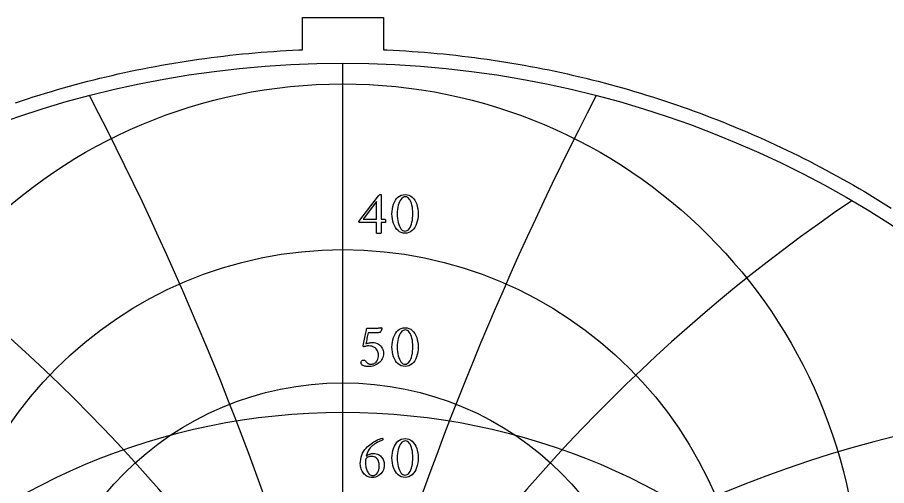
# Model space of a CAD drawing. Header units: millimetres. Extents: x -32.4 to 32.4, y -32.4 to 33.4.
# Drawn here: x -10.27 to 17.16, y 18.57 to 33.35 of the extents above; entities that cross this region are included whole.
import ezdxf

# ---------------------------------------------------------------- set-up
doc = ezdxf.new("R2010")
doc.units = ezdxf.units.MM
for name, color, linetype in [('CUT_OUTER', 1, 'Continuous'), ('ENGRAVE', 7, 'Continuous'), ('ENGRAVE_FINE', 8, 'Continuous'), ('TEXT', 5, 'Continuous')]:
    doc.layers.add(name, color=color, linetype=linetype)

msp = doc.modelspace()

# ---------------------------------------------------------------- linework, layer by layer
at = {"layer": 'CUT_OUTER'}
msp.add_lwpolyline([(-10.3359, 30.6544), (-10.1476, 30.7172), (-9.9589, 30.7789), (-9.7699, 30.8395), (-9.5805, 30.8988), (-9.3907, 30.957), (-9.2006, 31.0141), (-9.0101, 31.0699), (-8.8193, 31.1246), (-8.6282, 31.1782), (-8.4367, 31.2305), (-8.2449, 31.2817), (-8.0528, 31.3317), (-7.8604, 31.3805), (-7.6677, 31.4282), (-7.4747, 31.4746), (-7.2815, 31.5199), (-7.0879, 31.564), (-6.8941, 31.6069), (-6.7001, 31.6486), (-6.5057, 31.6891), (-6.3112, 31.7284), (-6.1164, 31.7665), (-5.9213, 31.8035), (-5.7261, 31.8392), (-5.5306, 31.8737), (-5.3349, 31.9071), (-5.1391, 31.9392), (-4.943, 31.9701), (-4.7467, 31.9999), (-4.5503, 32.0284), (-4.3537, 32.0557), (-4.1569, 32.0818), (-3.96, 32.1067), (-3.7629, 32.1304), (-3.5657, 32.1529), (-3.3683, 32.1742), (-3.1709, 32.1942), (-2.9733, 32.2131), (-2.7755, 32.2307), (-2.5777, 32.2471), (-2.3798, 32.2623), (-2.1818, 32.2763), (-1.9837, 32.2891), (-1.7856, 32.3007), (-1.5873, 32.311), (-1.3891, 32.3202), (-1.2775, 32.3246), (-1.2775, 33.35), (1.2775, 33.35), (1.2775, 32.3246), (1.3891, 32.3202), (1.5873, 32.311), (1.7856, 32.3007), (1.9837, 32.2891), (2.1818, 32.2763), (2.3798, 32.2623), (2.5777, 32.2471), (2.7755, 32.2307), (2.9733, 32.2131), (3.1709, 32.1942), (3.3683, 32.1742), (3.5657, 32.1529), (3.7629, 32.1304), (3.96, 32.1067), (4.1569, 32.0818), (4.3537, 32.0557), (4.5503, 32.0284), (4.7467, 31.9999), (4.943, 31.9701), (5.1391, 31.9392), (5.3349, 31.9071), (5.5306, 31.8737), (5.7261, 31.8392), (5.9213, 31.8035), (6.1164, 31.7665), (6.3112, 31.7284), (6.5057, 31.6891), (6.7001, 31.6486), (6.8941, 31.6069), (7.0879, 31.564), (7.2815, 31.5199), (7.4747, 31.4746), (7.6677, 31.4282), (7.8604, 31.3805), (8.0528, 31.3317), (8.2449, 31.2817), (8.4367, 31.2305), (8.6282, 31.1782), (8.8193, 31.1246), (9.0101, 31.0699), (9.2006, 31.0141), (9.3907, 30.957), (9.5805, 30.8988), (9.7699, 30.8395), (9.9589, 30.7789), (10.1476, 30.7172), (10.3359, 30.6544), (10.5238, 30.5904), (10.7113, 30.5252), (10.8984, 30.459), (11.0851, 30.3915), (11.2713, 30.3229), (11.4572, 30.2532), (11.6426, 30.1823), (11.8276, 30.1103), (12.0121, 30.0372), (12.1962, 29.9629), (12.3798, 29.8875), (12.563, 29.811), (12.7456, 29.7333), (12.9278, 29.6546), (13.1096, 29.5747), (13.2908, 29.4937), (13.4715, 29.4116), (13.6517, 29.3284), (13.8314, 29.2441), (14.0106, 29.1586), (14.1892, 29.0721), (14.3674, 28.9845), (14.5449, 28.8958), (14.722, 28.806), (14.8984, 28.7151), (15.0743, 28.6232), (15.2497, 28.5302), (15.4245, 28.436), (15.5986, 28.3409), (15.7722, 28.2446), (15.9453, 28.1473), (16.1177, 28.0489), (16.2895, 27.9495), (16.4607, 27.849), (16.6312, 27.7475), (16.8012, 27.645), (16.9705, 27.5413), (17.1391, 27.4367), (17.3072, 27.331)], dxfattribs=at)
at = {"layer": 'ENGRAVE'}
msp.add_lwpolyline([(0, -31.9), (0, 31.9)], dxfattribs=at)
for centre, radius in [((0, 0), 31.9), ((0, 14.9413), 16.3099), ((0, 13.2367), 12.781), ((0, 12.0499), 9.7631), ((0, 0), 20.8814)]:
    msp.add_circle(centre, radius, dxfattribs=at)
msp.add_arc((0, 17.4239), 20.6379, 156.38511, 23.61489, dxfattribs=at)
at = {"layer": 'ENGRAVE_FINE'}
for centre, radius, start, end in [((-98.2292, -16.0229), 101.6943, 5.117692, 27.466247), ((-98.2292, -16.0229), 101.6943, 5.117692, 27.466247), ((98.2292, -16.0229), 101.6943, 152.533753, 174.882308), ((98.2292, -16.0229), 101.6943, 152.533753, 174.882308), ((-45.5883, -16.0229), 52.6409, 10.39425, 55.88566), ((-45.5883, -16.0229), 52.6409, 10.39425, 55.88566), ((45.5883, -16.0229), 52.6409, 124.11434, 169.60575), ((45.5883, -16.0229), 52.6409, 124.11434, 169.60575), ((-26.3204, -16.0229), 37.2227, 16.00739, 86.28084), ((-26.3204, -16.0229), 37.2227, 16.00739, 86.28084), ((26.3204, -16.0229), 37.2227, 93.71916, 163.99261), ((26.3204, -16.0229), 37.2227, 93.71916, 163.99261)]:
    msp.add_arc(centre, radius, start, end, dxfattribs=at)
at = {"layer": 'TEXT'}
for points in [[(1.1812, 27.7616), (1.1884, 27.7609), (1.1945, 27.7587), (1.1996, 27.7551), (1.2035, 27.75), (1.2065, 27.7441), (1.2086, 27.7383), (1.2099, 27.7325), (1.2103, 27.7267), (1.2103, 26.9787), (1.323, 26.9787), (1.3277, 26.9772), (1.3322, 26.9729), (1.3365, 26.9656), (1.3405, 26.9554), (1.3439, 26.9432), (1.3463, 26.9301), (1.3478, 26.916), (1.3483, 26.901), (1.3479, 26.891), (1.3468, 26.8825), (1.345, 26.8755), (1.3424, 26.8699), (1.2103, 26.8699), (1.2103, 26.5377), (1.2095, 26.5374), (1.2072, 26.5365), (1.2032, 26.535), (1.1977, 26.5328), (1.1887, 26.5307), (1.1741, 26.5292), (1.1542, 26.5283), (1.1287, 26.528), (1.099, 26.529), (1.0777, 26.5319), (1.065, 26.5367), (1.0607, 26.5435), (1.0607, 26.8699), (0.5265, 26.8699), (0.5219, 26.8731), (0.518, 26.8769), (0.5146, 26.8814), (0.5119, 26.8864), (0.5098, 26.8916), (0.5083, 26.8964), (0.5074, 26.9008), (0.5071, 26.9049), (1.1248, 27.7131), (1.1302, 27.7193), (1.1365, 27.7264), (1.1438, 27.7344), (1.152, 27.7432), (1.1604, 27.7512), (1.1681, 27.757), (1.175, 27.7605), (1.1812, 27.7616)], [(1.9622, 27.7558), (2.0266, 27.7506), (2.0858, 27.7349), (2.1397, 27.7088), (2.1885, 27.6723), (2.2318, 27.627), (2.2696, 27.5749), (2.3018, 27.5158), (2.3284, 27.4498), (2.3492, 27.3787), (2.3641, 27.3043), (2.373, 27.2267), (2.376, 27.1458), (2.3729, 27.0648), (2.3638, 26.9872), (2.3487, 26.9128), (2.3274, 26.8417), (2.3004, 26.7757), (2.2679, 26.7164), (2.23, 26.664), (2.1866, 26.6183), (2.1379, 26.5813), (2.0843, 26.5549), (2.0257, 26.5391), (1.9622, 26.5338), (1.9002, 26.5391), (1.8427, 26.5549), (1.7895, 26.5813), (1.7407, 26.6183), (1.6968, 26.664), (1.6584, 26.7164), (1.6254, 26.7757), (1.5979, 26.8417), (1.5762, 26.9128), (1.5608, 26.9872), (1.5515, 27.0648), (1.5484, 27.1458), (1.5514, 27.2267), (1.5605, 27.3043), (1.5757, 27.3787), (1.5969, 27.4498), (1.624, 27.5158), (1.6567, 27.5749), (1.6949, 27.627), (1.7388, 27.6723), (1.7877, 27.7088), (1.8412, 27.7349), (1.8994, 27.7506), (1.9622, 27.7558)], [(1.0607, 27.5343), (0.6353, 26.9787), (1.0607, 26.9787)], [(1.9719, 27.6859), (1.9335, 27.6813), (1.8978, 27.6676), (1.865, 27.6449), (1.8349, 27.613), (1.8079, 27.5735), (1.7842, 27.5278), (1.7637, 27.4759), (1.7465, 27.4178), (1.7329, 27.3549), (1.7232, 27.2886), (1.7174, 27.2189), (1.7154, 27.1458), (1.7174, 27.0735), (1.7232, 27.0042), (1.7329, 26.938), (1.7465, 26.8748), (1.7635, 26.8162), (1.7832, 26.7638), (1.8057, 26.7176), (1.831, 26.6776), (1.8588, 26.6453), (1.8886, 26.6222), (1.9205, 26.6084), (1.9544, 26.6037), (1.9953, 26.6085), (2.0326, 26.6227), (2.0662, 26.6464), (2.0962, 26.6795), (2.1226, 26.7206), (2.1455, 26.7679), (2.1649, 26.8216), (2.1807, 26.8816), (2.1931, 26.946), (2.2019, 27.0132), (2.2071, 27.083), (2.2089, 27.1555), (2.207, 27.2284), (2.2014, 27.2976), (2.192, 27.3629), (2.1788, 27.4246), (2.1623, 27.4813), (2.1428, 27.5319), (2.1205, 27.5765), (2.0952, 27.6149), (2.0675, 27.646), (2.0377, 27.6681), (2.0058, 27.6814), (1.9719, 27.6859)], [(0.9286, 23.0848), (0.9828, 23.0817), (1.0328, 23.0722), (1.0785, 23.0564), (1.12, 23.0343), (1.1571, 23.0074), (1.1897, 22.9773), (1.2178, 22.9438), (1.2414, 22.9071), (1.2601, 22.8684), (1.2735, 22.8291), (1.2815, 22.7892), (1.2842, 22.7488), (1.2815, 22.7013), (1.2737, 22.6562), (1.2607, 22.6134), (1.2424, 22.5729), (1.2198, 22.535), (1.1938, 22.5001), (1.1644, 22.468), (1.1316, 22.4389), (1.0961, 22.4128), (1.0586, 22.3901), (1.0189, 22.3706), (0.9772, 22.3544), (0.9342, 22.3416), (0.8907, 22.3325), (0.8468, 22.3271), (0.8024, 22.3252), (0.7827, 22.3259), (0.7608, 22.3279), (0.7366, 22.3312), (0.7101, 22.3359), (0.6831, 22.3421), (0.6574, 22.3498), (0.633, 22.359), (0.61, 22.3699), (0.6056, 22.3738), (0.6003, 22.3796), (0.594, 22.3874), (0.5867, 22.3971), (0.5799, 22.4079), (0.5751, 22.419), (0.5721, 22.4303), (0.5712, 22.4418), (0.5727, 22.4612), (0.5772, 22.4787), (0.5848, 22.4943), (0.5955, 22.5079), (0.608, 22.5189), (0.6214, 22.5268), (0.6357, 22.5315), (0.6508, 22.5331), (0.6692, 22.5312), (0.6855, 22.5256), (0.6998, 22.5162), (0.712, 22.503), (0.7232, 22.4884), (0.7346, 22.4746), (0.7461, 22.4617), (0.7577, 22.4496), (0.7719, 22.437), (0.7875, 22.4265), (0.8045, 22.4181), (0.8228, 22.4117), (0.8416, 22.407), (0.8604, 22.4037), (0.879, 22.4017), (0.8975, 22.401), (0.9229, 22.4028), (0.9483, 22.408), (0.9739, 22.4168), (0.9995, 22.4292), (1.0242, 22.4456), (1.0469, 22.4666), (1.0675, 22.4922), (1.086, 22.5224), (1.1013, 22.5577), (1.1122, 22.5984), (1.1188, 22.6446), (1.121, 22.6963), (1.1191, 22.7267), (1.1134, 22.7577), (1.104, 22.7894), (1.0908, 22.8216), (1.0735, 22.8529), (1.0518, 22.8818), (1.0255, 22.9083), (0.9947, 22.9323), (0.9589, 22.9523), (0.9175, 22.9666), (0.8705, 22.9751), (0.8179, 22.978), (0.801, 22.9774), (0.7815, 22.9758), (0.7592, 22.9731), (0.7344, 22.9693), (0.71, 22.9647), (0.6892, 22.9598), (0.6721, 22.9545), (0.6586, 22.9489), (0.6557, 22.9494), (0.653, 22.951), (0.6504, 22.9538), (0.6479, 22.9576), (0.6458, 22.962), (0.6443, 22.9666), (0.6434, 22.9713), (0.643, 22.9761), (0.6537, 23.0295), (0.6644, 23.0829), (0.6751, 23.1363), (0.6858, 23.1898), (0.6963, 23.2423), (0.7064, 23.293), (0.7162, 23.3418), (0.7256, 23.3889), (0.7343, 23.4329), (0.7419, 23.4727), (0.7484, 23.5082), (0.7538, 23.5394), (1.0335, 23.5394), (1.0531, 23.5397), (1.0729, 23.5404), (1.0929, 23.5416), (1.1132, 23.5433), (1.1327, 23.5453), (1.1506, 23.5475), (1.1667, 23.5497), (1.1812, 23.5521), (1.1931, 23.5542), (1.2016, 23.5557), (1.2067, 23.5566), (1.2084, 23.5569), (1.2131, 23.5541), (1.2174, 23.5516), (1.2213, 23.5493), (1.2249, 23.5472), (1.2279, 23.545), (1.23, 23.5424), (1.2313, 23.5392), (1.2317, 23.5356), (1.2313, 23.5315), (1.23, 23.5251), (1.2279, 23.5164), (1.2249, 23.5054), (1.2211, 23.493), (1.2166, 23.48), (1.2114, 23.4663), (1.2055, 23.452), (1.1989, 23.4379), (1.1916, 23.4248), (1.1838, 23.4127), (1.1754, 23.4015), (1.155, 23.3996), (1.1326, 23.3976), (1.1083, 23.3957), (1.0821, 23.3937), (1.0537, 23.392), (1.0229, 23.3908), (0.9896, 23.3901), (0.9539, 23.3899), (0.7946, 23.3899), (0.7859, 23.3469), (0.7773, 23.3036), (0.7689, 23.26), (0.7606, 23.216), (0.7523, 23.1723), (0.7438, 23.1298), (0.7353, 23.0883), (0.7266, 23.0479), (0.7475, 23.0554), (0.7715, 23.0623), (0.7985, 23.0685), (0.8286, 23.0742), (0.8585, 23.0788), (0.8852, 23.0822), (0.9085, 23.0842), (0.9286, 23.0848)], [(1.9622, 23.5511), (2.0266, 23.5459), (2.0858, 23.5302), (2.1397, 23.5041), (2.1885, 23.4676), (2.2318, 23.4223), (2.2696, 23.3702), (2.3018, 23.3111), (2.3284, 23.2451), (2.3492, 23.174), (2.3641, 23.0997), (2.373, 23.022), (2.376, 22.9411), (2.3729, 22.8602), (2.3638, 22.7825), (2.3487, 22.7081), (2.3274, 22.637), (2.3004, 22.571), (2.2679, 22.5117), (2.23, 22.4593), (2.1866, 22.4136), (2.1379, 22.3767), (2.0843, 22.3502), (2.0257, 22.3344), (1.9622, 22.3291), (1.9002, 22.3344), (1.8427, 22.3502), (1.7895, 22.3767), (1.7407, 22.4136), (1.6968, 22.4593), (1.6584, 22.5117), (1.6254, 22.571), (1.5979, 22.637), (1.5762, 22.7081), (1.5608, 22.7825), (1.5515, 22.8602), (1.5484, 22.9411), (1.5514, 23.022), (1.5605, 23.0997), (1.5757, 23.174), (1.5969, 23.2451), (1.624, 23.3111), (1.6567, 23.3702), (1.6949, 23.4223), (1.7388, 23.4676), (1.7877, 23.5041), (1.8412, 23.5302), (1.8994, 23.5459), (1.9622, 23.5511)], [(1.9719, 23.4812), (1.9335, 23.4766), (1.8978, 23.463), (1.865, 23.4402), (1.8349, 23.4083), (1.8079, 23.3688), (1.7842, 23.3231), (1.7637, 23.2712), (1.7465, 23.2131), (1.7329, 23.1502), (1.7232, 23.0839), (1.7174, 23.0142), (1.7154, 22.9411), (1.7174, 22.8688), (1.7232, 22.7995), (1.7329, 22.7333), (1.7465, 22.6701), (1.7635, 22.6115), (1.7832, 22.5591), (1.8057, 22.5129), (1.831, 22.4729), (1.8588, 22.4406), (1.8886, 22.4175), (1.9205, 22.4037), (1.9544, 22.3991), (1.9953, 22.4038), (2.0326, 22.418), (2.0662, 22.4417), (2.0962, 22.4748), (2.1226, 22.5159), (2.1455, 22.5632), (2.1649, 22.6169), (2.1807, 22.6769), (2.1931, 22.7413), (2.2019, 22.8085), (2.2071, 22.8783), (2.2089, 22.9508), (2.207, 23.0237), (2.2014, 23.0929), (2.192, 23.1582), (2.1788, 23.2199), (2.1623, 23.2766), (2.1428, 23.3272), (2.1205, 23.3718), (2.0952, 23.4103), (2.0675, 23.4413), (2.0377, 23.4634), (2.0058, 23.4767), (1.9719, 23.4812)], [(0.9597, 19.5843), (1.0073, 19.582), (1.0508, 19.5751), (1.0903, 19.5636), (1.1258, 19.5474), (1.1576, 19.5277), (1.186, 19.5054), (1.2111, 19.4806), (1.2327, 19.4532), (1.2512, 19.4242), (1.2669, 19.3944), (1.2798, 19.364), (1.29, 19.3328), (1.2976, 19.302), (1.3031, 19.2728), (1.3064, 19.2452), (1.3075, 19.2191), (1.3042, 19.1676), (1.2946, 19.1178), (1.2785, 19.0699), (1.256, 19.0239), (1.2281, 18.9809), (1.1958, 18.9423), (1.1591, 18.908), (1.118, 18.8782), (1.0734, 18.8539), (1.026, 18.8366), (0.9758, 18.8263), (0.9228, 18.8228), (0.8811, 18.8252), (0.8415, 18.8323), (0.8039, 18.8441), (0.7684, 18.8607), (0.7351, 18.8811), (0.7045, 18.9046), (0.6764, 18.9312), (0.6508, 18.9607), (0.6279, 18.9927), (0.6078, 19.0265), (0.5905, 19.0622), (0.576, 19.0996), (0.5645, 19.1379), (0.5564, 19.1761), (0.5514, 19.2142), (0.5498, 19.2521), (0.5527, 19.324), (0.5615, 19.394), (0.576, 19.462), (0.5964, 19.528), (0.6224, 19.591), (0.6537, 19.6499), (0.6904, 19.7047), (0.7324, 19.7553), (0.7677, 19.7915), (0.8055, 19.8262), (0.8459, 19.8595), (0.8888, 19.8913), (0.9332, 19.9213), (0.9782, 19.9491), (1.0236, 19.9747), (1.0695, 19.9982), (1.1148, 20.0189), (1.1586, 20.0365), (1.2008, 20.051), (1.2414, 20.0623), (1.2476, 20.0609), (1.2526, 20.0567), (1.2563, 20.0497), (1.2589, 20.0399), (1.2606, 20.0295), (1.2618, 20.0207), (1.2625, 20.0135), (1.2628, 20.0079), (1.2316, 19.9972), (1.1984, 19.9846), (1.1632, 19.97), (1.1258, 19.9535), (1.0874, 19.9345), (1.0488, 19.9127), (1.0102, 19.8879), (0.9714, 19.8602), (0.9335, 19.8292), (0.8975, 19.7944), (0.8635, 19.7559), (0.8315, 19.7135), (0.8022, 19.667), (0.7766, 19.6157), (0.7546, 19.5596), (0.7363, 19.4989), (0.7623, 19.5181), (0.7897, 19.535), (0.8186, 19.5497), (0.849, 19.562), (0.8792, 19.5718), (0.9077, 19.5788), (0.9346, 19.583), (0.9597, 19.5843)], [(1.9622, 20.0506), (2.0266, 20.0454), (2.0858, 20.0297), (2.1397, 20.0036), (2.1885, 19.9671), (2.2318, 19.9218), (2.2696, 19.8697), (2.3018, 19.8106), (2.3284, 19.7446), (2.3492, 19.6735), (2.3641, 19.5992), (2.373, 19.5215), (2.376, 19.4406), (2.3729, 19.3597), (2.3638, 19.282), (2.3487, 19.2076), (2.3274, 19.1365), (2.3004, 19.0705), (2.2679, 19.0112), (2.23, 18.9588), (2.1866, 18.9131), (2.1379, 18.8762), (2.0843, 18.8497), (2.0257, 18.8339), (1.9622, 18.8286), (1.9002, 18.8339), (1.8427, 18.8497), (1.7895, 18.8762), (1.7407, 18.9131), (1.6968, 18.9588), (1.6584, 19.0112), (1.6254, 19.0705), (1.5979, 19.1365), (1.5762, 19.2076), (1.5608, 19.282), (1.5515, 19.3597), (1.5484, 19.4406), (1.5514, 19.5215), (1.5605, 19.5992), (1.5757, 19.6735), (1.5969, 19.7446), (1.624, 19.8106), (1.6567, 19.8697), (1.6949, 19.9218), (1.7388, 19.9671), (1.7877, 20.0036), (1.8412, 20.0297), (1.8994, 20.0454), (1.9622, 20.0506)], [(1.9719, 19.9807), (1.9335, 19.9761), (1.8978, 19.9625), (1.865, 19.9397), (1.8349, 19.9078), (1.8079, 19.8683), (1.7842, 19.8226), (1.7637, 19.7707), (1.7465, 19.7126), (1.7329, 19.6497), (1.7232, 19.5834), (1.7174, 19.5137), (1.7154, 19.4406), (1.7174, 19.3683), (1.7232, 19.299), (1.7329, 19.2328), (1.7465, 19.1696), (1.7635, 19.111), (1.7832, 19.0586), (1.8057, 19.0124), (1.831, 18.9724), (1.8588, 18.9401), (1.8886, 18.917), (1.9205, 18.9032), (1.9544, 18.8986), (1.9953, 18.9033), (2.0326, 18.9175), (2.0662, 18.9412), (2.0962, 18.9743), (2.1226, 19.0154), (2.1455, 19.0627), (2.1649, 19.1164), (2.1807, 19.1764), (2.1931, 19.2408), (2.2019, 19.308), (2.2071, 19.3778), (2.2089, 19.4503), (2.207, 19.5232), (2.2014, 19.5924), (2.192, 19.6577), (2.1788, 19.7194), (2.1623, 19.7761), (2.1428, 19.8267), (2.1205, 19.8713), (2.0952, 19.9098), (2.0675, 19.9408), (2.0377, 19.9629), (2.0058, 19.9762), (1.9719, 19.9807)], [(0.7208, 19.4153), (0.7189, 19.3997), (0.7174, 19.3838), (0.716, 19.3676), (0.7149, 19.3512), (0.7141, 19.3347), (0.7135, 19.3182), (0.7131, 19.3017), (0.713, 19.2852), (0.7138, 19.2527), (0.7164, 19.2196), (0.7206, 19.1857), (0.7266, 19.1511), (0.7343, 19.1168), (0.7438, 19.0836), (0.7552, 19.0517), (0.7684, 19.021), (0.7833, 18.9922), (0.8002, 18.9663), (0.8188, 18.9432), (0.8393, 18.9228), (0.8615, 18.9063), (0.8854, 18.8944), (0.911, 18.8873), (0.9383, 18.885), (0.9819, 18.8903), (1.0214, 18.9063), (1.0567, 18.933), (1.0879, 18.9704), (1.1134, 19.0159), (1.1316, 19.0666), (1.1426, 19.1227), (1.1462, 19.1841), (1.1447, 19.2242), (1.1401, 19.2628), (1.1326, 19.3), (1.1219, 19.3357), (1.108, 19.3689), (1.0906, 19.3988), (1.0697, 19.4253), (1.0452, 19.4484), (1.0169, 19.4671), (0.9845, 19.4804), (0.9479, 19.4884), (0.9073, 19.4911), (0.8863, 19.4903), (0.8643, 19.4879), (0.8411, 19.484), (0.8169, 19.4785), (0.7923, 19.4698), (0.7681, 19.4564), (0.7443, 19.4382), (0.7208, 19.4153)]]:
    msp.add_lwpolyline(points, close=True, dxfattribs=at)

doc.saveas('drawing.dxf')
